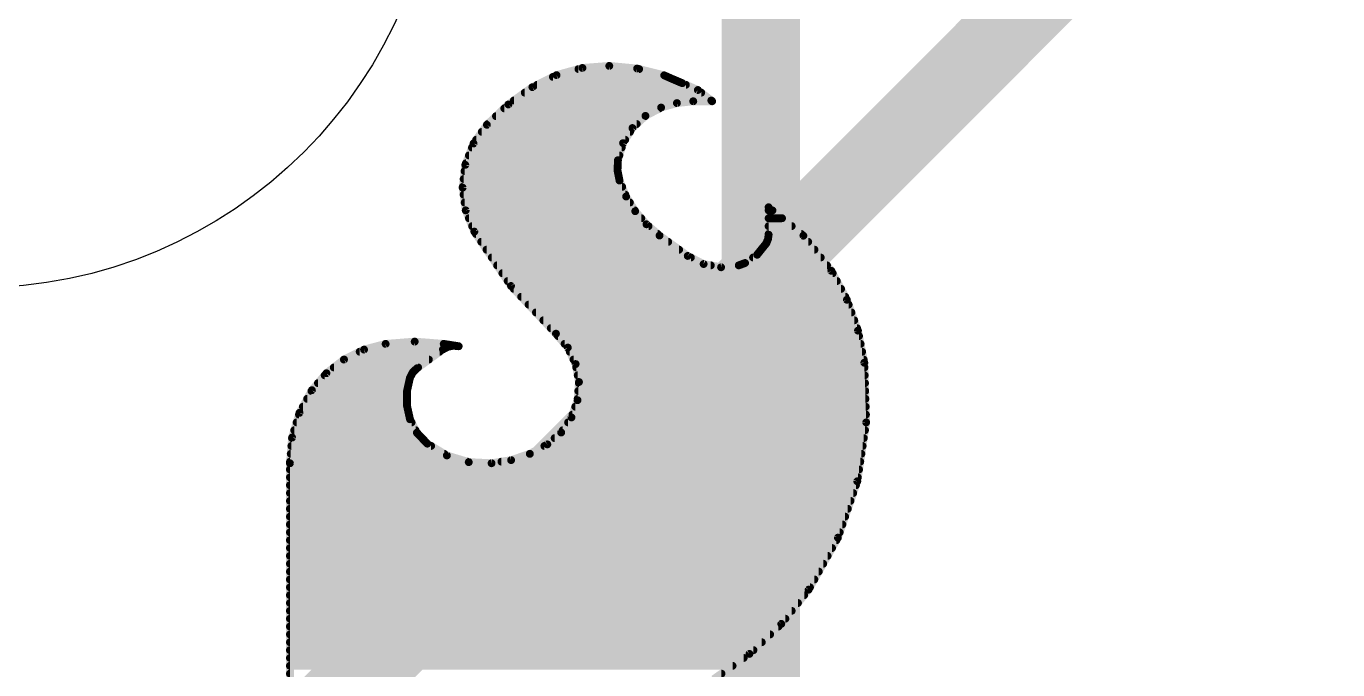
# Model space of a CAD drawing. Extents: x -24 to 84, y -14 to 41.
# Drawn here: x 20.483 to 24.728, y 27.775 to 29.857 of the extents above; entities that cross this region are included whole.
import ezdxf

# ---------------------------------------------------------------- set-up
doc = ezdxf.new("R2010")
doc.units = 0
for name, color, linetype in [('1', 12, 'CONTINUOUS'), ('16', 132, 'CONTINUOUS'), ('20', 53, 'CONTINUOUS'), ('21', 41, 'CONTINUOUS'), ('22', 40, 'CONTINUOUS')]:
    doc.layers.add(name, color=color, linetype=linetype)

msp = doc.modelspace()

# ---------------------------------------------------------------- linework, layer by layer
at = {"layer": '1', "const_width": 0.254}
msp.add_lwpolyline([(22.86, 27.178), (22.86, 31.535)], dxfattribs=at)
at = {"layer": '16', "const_width": 0.254}
msp.add_lwpolyline([(17.82, 24.01), (25.56, 31.75)], dxfattribs=at)
at = {"layer": '20'}
msp.add_circle((20.32, 30.51), 1.5, dxfattribs=at)
at = {"layer": '21', "const_width": 0.0254}
for points in [[(22.2829, 29.7216), (22.1989, 29.6984)], [(22.27, 29.718), (22.4664, 29.718)], [(22.3698, 29.7282), (22.2829, 29.7216)], [(22.4598, 29.7197), (22.3698, 29.7282)], [(22.5476, 29.6977), (22.4598, 29.7197)], [(22.1989, 29.6984), (22.1209, 29.6596)], [(22.1362, 29.6672), (22.6177, 29.6672)], [(22.1872, 29.6926), (22.5591, 29.6926)], [(22.5705, 29.6875), (22.5476, 29.6977)], [(22.6061, 29.6723), (22.5705, 29.6875)], [(22.6565, 29.6502), (22.6061, 29.6723)], [(22.1209, 29.6596), (22.0432, 29.6036)], [(22.0962, 29.6418), (22.6674, 29.6418)], [(22.7, 29.6164), (22.6565, 29.6502)], [(22.0432, 29.6036), (21.9736, 29.5377)], [(22.0299, 29.591), (22.5328, 29.591)], [(22.061, 29.6164), (22.7, 29.6164)], [(22.4867, 29.5665), (22.5375, 29.5935)], [(22.5375, 29.5935), (22.5887, 29.608)], [(22.5887, 29.608), (22.6416, 29.6139)], [(22.6416, 29.6139), (22.7026, 29.6139)], [(22.7025, 29.6139), (22.7, 29.6164)], [(22.7026, 29.6139), (22.7025, 29.6139)], [(21.9736, 29.5377), (21.9305, 29.4773)], [(21.9762, 29.5402), (22.4586, 29.5402)], [(22.0031, 29.5656), (22.4857, 29.5656)], [(22.4447, 29.5273), (22.4867, 29.5665)], [(21.9572, 29.5148), (22.437, 29.5148)], [(22.4144, 29.4784), (22.4447, 29.5273)], [(21.9305, 29.4773), (21.9037, 29.4081)], [(21.9253, 29.464), (22.41, 29.464)], [(21.9391, 29.4894), (22.4212, 29.4894)], [(22.3978, 29.4234), (22.4144, 29.4784)], [(21.9037, 29.4081), (21.8951, 29.3344)], [(21.9057, 29.4132), (22.3974, 29.4132)], [(21.9155, 29.4386), (22.4024, 29.4386)], [(22.3964, 29.39), (22.3978, 29.4234)], [(21.9013, 29.3878), (22.3968, 29.3878)], [(22.4029, 29.3573), (22.3964, 29.39)], [(21.8951, 29.3344), (21.905, 29.2609)], [(21.8954, 29.337), (22.4114, 29.337)], [(21.8984, 29.3624), (22.4019, 29.3624)], [(22.4244, 29.3058), (22.4029, 29.3573)], [(21.8982, 29.3116), (22.422, 29.3116)], [(21.9016, 29.2862), (22.4365, 29.2862)], [(22.4537, 29.2583), (22.4244, 29.3058)], [(21.905, 29.2609), (21.933, 29.1922)], [(21.9051, 29.2608), (22.4522, 29.2608)], [(22.49, 29.2159), (22.4537, 29.2583)], [(22.9981, 29.1789), (22.8855, 29.271)], [(22.8855, 29.271), (22.8855, 29.1821)], [(22.8855, 29.2608), (22.898, 29.2608)], [(21.9154, 29.2354), (22.4733, 29.2354)], [(21.9258, 29.21), (22.4969, 29.21)], [(22.5324, 29.1795), (22.49, 29.2159)], [(22.8855, 29.2354), (22.929, 29.2354)], [(22.8855, 29.21), (22.9601, 29.21)], [(21.933, 29.1922), (22.0516, 29.0164)], [(21.9381, 29.1846), (22.5265, 29.1846)], [(21.9553, 29.1592), (22.5605, 29.1592)], [(22.6238, 29.1135), (22.5324, 29.1795)], [(22.8778, 29.1541), (22.8482, 29.1174)], [(22.8835, 29.1676), (22.8778, 29.1541)], [(22.88, 29.1592), (23.0138, 29.1592)], [(22.8855, 29.1821), (22.8835, 29.1676)], [(22.8855, 29.1846), (22.9911, 29.1846)], [(23.0887, 29.0652), (22.9981, 29.1789)], [(21.9724, 29.1338), (22.5957, 29.1338)], [(22.6751, 29.0873), (22.6238, 29.1135)], [(22.8482, 29.1174), (22.8093, 29.0906)], [(22.8614, 29.1338), (23.034, 29.1338)], [(21.9895, 29.1084), (22.6338, 29.1084)], [(22.0067, 29.083), (22.6984, 29.083)], [(22.7317, 29.0769), (22.6751, 29.0873)], [(22.7889, 29.083), (22.7317, 29.0769)], [(22.8093, 29.0906), (22.7889, 29.083)], [(22.7889, 29.083), (23.0745, 29.083)], [(22.8351, 29.1084), (23.0543, 29.1084)], [(22.0238, 29.0576), (23.0928, 29.0576)], [(22.0409, 29.0322), (23.1064, 29.0322)], [(23.1388, 28.9718), (23.0887, 29.0652)], [(22.0516, 29.0164), (22.1971, 28.862)], [(22.0606, 29.0068), (23.1201, 29.0068)], [(22.0846, 28.9814), (23.1337, 28.9814)], [(22.1085, 28.956), (23.1445, 28.956)], [(23.1746, 28.872), (23.1388, 28.9718)], [(22.1324, 28.9306), (23.1536, 28.9306)], [(22.1564, 28.9052), (23.1627, 28.9052)], [(22.1803, 28.8798), (23.1718, 28.8798)], [(22.1971, 28.862), (22.2354, 28.8171)], [(23.1953, 28.768), (23.1746, 28.872)], [(21.6459, 28.829), (21.576, 28.8106)], [(21.7399, 28.8364), (21.6459, 28.829)], [(21.6459, 28.829), (21.8339, 28.829)], [(21.8339, 28.829), (21.7399, 28.8364)], [(21.8314, 28.8112), (21.8471, 28.8196)], [(21.8822, 28.8214), (21.8339, 28.829)], [(21.8471, 28.8196), (21.8645, 28.8231)], [(21.8645, 28.8231), (21.8822, 28.8214)], [(22.2036, 28.8544), (23.1781, 28.8544)], [(22.2252, 28.829), (23.1832, 28.829)], [(22.2354, 28.8171), (22.2609, 28.7638)], [(21.5112, 28.7785), (21.4542, 28.7341)], [(21.5108, 28.7782), (21.7859, 28.7782)], [(21.576, 28.8106), (21.5112, 28.7785)], [(21.5619, 28.8036), (21.8209, 28.8036)], [(21.7475, 28.7503), (21.8314, 28.8112)], [(22.2418, 28.8036), (23.1882, 28.8036)], [(22.254, 28.7782), (23.1933, 28.7782)], [(21.4542, 28.7341), (21.4072, 28.6791)], [(21.4782, 28.7528), (21.7509, 28.7528)], [(21.7247, 28.7198), (21.7337, 28.7369)], [(21.7337, 28.7369), (21.7475, 28.7503)], [(22.2609, 28.7638), (22.2716, 28.7057)], [(22.2629, 28.7528), (23.1958, 28.7528)], [(23.2013, 28.5752), (23.1953, 28.768)], [(21.4268, 28.702), (21.7207, 28.702)], [(21.4485, 28.7274), (21.7287, 28.7274)], [(21.7148, 28.6753), (21.7247, 28.7198)], [(22.2716, 28.7057), (22.267, 28.6468)], [(22.2676, 28.7274), (23.1966, 28.7274)], [(22.2714, 28.702), (23.1974, 28.702)], [(21.4072, 28.6791), (21.3671, 28.6059)], [(21.3919, 28.6512), (21.7148, 28.6512)], [(21.4058, 28.6766), (21.7151, 28.6766)], [(21.7148, 28.6297), (21.7148, 28.6753)], [(22.267, 28.6468), (22.2474, 28.5911)], [(22.2674, 28.6512), (23.199, 28.6512)], [(22.2694, 28.6766), (23.1982, 28.6766)], [(21.3671, 28.6059), (21.3431, 28.526)], [(21.3654, 28.6004), (21.7213, 28.6004)], [(21.378, 28.6258), (21.7156, 28.6258)], [(21.7247, 28.5852), (21.7148, 28.6297)], [(22.2507, 28.6004), (23.2005, 28.6004)], [(22.2596, 28.6258), (23.1998, 28.6258)], [(21.3578, 28.575), (21.7299, 28.575)], [(21.7469, 28.5418), (21.7247, 28.5852)], [(22.2474, 28.5911), (22.214, 28.5424)], [(22.2364, 28.575), (23.2013, 28.575)], [(23.1725, 28.3845), (23.2013, 28.5752)], [(21.3431, 28.526), (21.3361, 28.4429)], [(21.3429, 28.5242), (21.7637, 28.5242)], [(21.3501, 28.5496), (21.7429, 28.5496)], [(21.7806, 28.5064), (21.7469, 28.5418)], [(22.214, 28.5424), (22.1692, 28.5039)], [(22.1929, 28.5242), (23.1936, 28.5242)], [(22.219, 28.5496), (23.1975, 28.5496)], [(21.3387, 28.4734), (21.8354, 28.4734)], [(21.3408, 28.4988), (21.7932, 28.4988)], [(21.844, 28.4682), (21.7806, 28.5064)], [(22.1128, 28.4735), (22.0521, 28.453)], [(22.1125, 28.4734), (23.1859, 28.4734)], [(22.1692, 28.5039), (22.1128, 28.4735)], [(22.1597, 28.4988), (23.1898, 28.4988)], [(21.3361, 28.4429), (21.3361, 26.9265)], [(21.3365, 28.448), (21.9102, 28.448)], [(21.9148, 28.4466), (21.844, 28.4682)], [(21.9888, 28.4429), (21.9148, 28.4466)], [(22.0521, 28.453), (21.9888, 28.4429)], [(22.0208, 28.448), (23.1821, 28.448)], [(21.3361, 28.4226), (23.1782, 28.4226)], [(21.3361, 28.3972), (23.1744, 28.3972)], [(21.3361, 28.3718), (23.1681, 28.3718)], [(21.3361, 28.3464), (23.1594, 28.3464)], [(23.1097, 28.2021), (23.1725, 28.3845)], [(21.3361, 28.321), (23.1506, 28.321)], [(21.3361, 28.2956), (23.1419, 28.2956)], [(21.3361, 28.2702), (23.1331, 28.2702)], [(21.3361, 28.2448), (23.1244, 28.2448)], [(21.3361, 28.2194), (23.1156, 28.2194)], [(21.3361, 28.194), (23.1051, 28.194)], [(23.015, 28.034), (23.1097, 28.2021)], [(21.3361, 28.1686), (23.0908, 28.1686)], [(21.3361, 28.1432), (23.0765, 28.1432)], [(21.3361, 28.1178), (23.0622, 28.1178)], [(21.3361, 28.0924), (23.0479, 28.0924)], [(21.3361, 28.067), (23.0336, 28.067)], [(21.3361, 28.0416), (23.0193, 28.0416)], [(21.3361, 28.0162), (23.0008, 28.0162)], [(22.9266, 27.9233), (23.015, 28.034)], [(21.3361, 27.9908), (22.9805, 27.9908)], [(21.3361, 27.9654), (22.9602, 27.9654)], [(21.3361, 27.94), (22.9399, 27.94)], [(22.8234, 27.8261), (22.9266, 27.9233)], [(21.3361, 27.9146), (22.9173, 27.9146)], [(21.3361, 27.8892), (22.8904, 27.8892)], [(21.3361, 27.8638), (22.8634, 27.8638)], [(21.3361, 27.8384), (22.8365, 27.8384)], [(21.3361, 27.813), (22.8049, 27.813)], [(22.7077, 27.7444), (22.8234, 27.8261)], [(21.3361, 27.7876), (22.7689, 27.7876)]]:
    msp.add_lwpolyline(points, dxfattribs=at)
at = {"layer": '21', "const_width": 0.0127}
for points in [[(22.27, 29.7244, 1), (22.27, 29.7116)], [(22.2824, 29.7279, 1), (22.2834, 29.7152)], [(22.2846, 29.7155, 1), (22.2812, 29.7277)], [(22.3704, 29.7345, 1), (22.3692, 29.7219)], [(22.3703, 29.7219, 1), (22.3693, 29.7345)], [(22.4614, 29.7258, 1), (22.4583, 29.7135)], [(22.4592, 29.7133, 1), (22.4605, 29.726)], [(22.4664, 29.7116, 1), (22.4664, 29.7244)], [(22.1362, 29.6736, 1), (22.1362, 29.6608)], [(22.1872, 29.699, 1), (22.1872, 29.6863)], [(22.1972, 29.7045, 1), (22.2006, 29.6923)], [(22.2017, 29.6927, 1), (22.1961, 29.7041)], [(22.5502, 29.7035, 1), (22.545, 29.6919)], [(22.5461, 29.6915, 1), (22.5491, 29.7039)], [(22.5591, 29.6863, 1), (22.5591, 29.699)], [(22.573, 29.6933, 1), (22.568, 29.6817)], [(22.5679, 29.6817, 1), (22.5731, 29.6933)], [(22.6086, 29.6781, 1), (22.6036, 29.6665)], [(22.6036, 29.6665, 1), (22.6086, 29.6781)], [(22.6177, 29.6608, 1), (22.6177, 29.6736)], [(22.0962, 29.6482, 1), (22.0962, 29.6354)], [(22.1181, 29.6653, 1), (22.1237, 29.6539)], [(22.1246, 29.6544, 1), (22.1172, 29.6648)], [(22.6604, 29.6552, 1), (22.6526, 29.6452)], [(22.654, 29.6444, 1), (22.6591, 29.656)], [(22.6674, 29.6354, 1), (22.6674, 29.6482)], [(22.0299, 29.5974, 1), (22.0299, 29.5846)], [(22.0395, 29.6087, 1), (22.0469, 29.5984)], [(22.0476, 29.5989, 1), (22.0388, 29.6082)], [(22.061, 29.6228, 1), (22.061, 29.6101)], [(22.5358, 29.5996, 1), (22.5392, 29.5874)], [(22.5328, 29.5846, 1), (22.5328, 29.5974)], [(22.5405, 29.5879, 1), (22.5345, 29.5991)], [(22.588, 29.6143, 1), (22.5894, 29.6017)], [(22.5904, 29.6019, 1), (22.587, 29.6141)], [(22.6416, 29.6203, 1), (22.6416, 29.6075)], [(22.6423, 29.6076, 1), (22.6409, 29.6202)], [(22.7045, 29.6209, 1), (22.6955, 29.6119)], [(22.6961, 29.6114, 1), (22.7039, 29.6214)], [(22.7025, 29.6203, 1), (22.7025, 29.6075)], [(22.698, 29.6094, 1), (22.707, 29.6184)], [(22.7, 29.6101, 1), (22.7, 29.6228)], [(22.7026, 29.6075, 1), (22.7026, 29.6203)], [(22.7026, 29.6075, 1), (22.7026, 29.6203)], [(21.9692, 29.5423, 1), (21.978, 29.5331)], [(21.9788, 29.534, 1), (21.9684, 29.5414)], [(21.9762, 29.5466, 1), (21.9762, 29.5339)], [(22.0031, 29.572, 1), (22.0031, 29.5592)], [(22.4586, 29.5339, 1), (22.4586, 29.5466)], [(22.4838, 29.5721, 1), (22.4897, 29.5609)], [(22.4911, 29.5619, 1), (22.4824, 29.5712)], [(22.4857, 29.5592, 1), (22.4857, 29.572)], [(21.9572, 29.5212, 1), (21.9572, 29.5084)], [(22.437, 29.5084, 1), (22.437, 29.5212)], [(22.4404, 29.5319, 1), (22.4491, 29.5226)], [(22.4501, 29.5239, 1), (22.4393, 29.5306)], [(21.9253, 29.4704, 1), (21.9253, 29.4577)], [(21.9253, 29.481, 1), (21.9356, 29.4736)], [(21.9364, 29.475, 1), (21.9245, 29.4796)], [(21.9391, 29.4958, 1), (21.9391, 29.483)], [(22.409, 29.4818, 1), (22.4198, 29.4751)], [(22.4205, 29.4766, 1), (22.4083, 29.4803)], [(22.41, 29.4577, 1), (22.41, 29.4704)], [(22.4212, 29.483, 1), (22.4212, 29.4958)], [(21.91, 29.4074, 1), (21.8974, 29.4089)], [(21.9057, 29.4196, 1), (21.9057, 29.4068)], [(21.9155, 29.445, 1), (21.9155, 29.4322)], [(22.4041, 29.4231, 1), (22.3915, 29.4237)], [(22.3917, 29.4252, 1), (22.4039, 29.4216)], [(22.3974, 29.4068, 1), (22.3974, 29.4196)], [(22.4024, 29.4322, 1), (22.4024, 29.445)], [(21.9013, 29.3942, 1), (21.9013, 29.3815)], [(21.8978, 29.4104, 1), (21.9097, 29.4058)], [(22.39, 29.3903, 1), (22.4027, 29.3898)], [(22.4026, 29.3913, 1), (22.3902, 29.3888)], [(22.3968, 29.3815, 1), (22.3968, 29.3942)], [(21.9014, 29.3353, 1), (21.8888, 29.3336)], [(21.8888, 29.3352, 1), (21.9014, 29.3337)], [(21.8954, 29.3434, 1), (21.8954, 29.3306)], [(21.8984, 29.3688, 1), (21.8984, 29.356)], [(22.4088, 29.3597, 1), (22.397, 29.3549)], [(22.3967, 29.3561, 1), (22.4091, 29.3585)], [(22.4019, 29.356, 1), (22.4019, 29.3688)], [(22.4114, 29.3306, 1), (22.4114, 29.3434)], [(21.8982, 29.318, 1), (21.8982, 29.3053)], [(21.9016, 29.2926, 1), (21.9016, 29.2798)], [(22.4298, 29.3091, 1), (22.419, 29.3025)], [(22.4185, 29.3033, 1), (22.4302, 29.3082)], [(22.422, 29.3053, 1), (22.422, 29.318)], [(22.4365, 29.2798, 1), (22.4365, 29.2926)], [(21.9109, 29.2633, 1), (21.8992, 29.2585)], [(21.9051, 29.2672, 1), (21.9051, 29.2544)], [(21.8987, 29.2601, 1), (21.9113, 29.2618)], [(22.4585, 29.2624, 1), (22.4489, 29.2542)], [(22.4483, 29.255, 1), (22.4591, 29.2616)], [(22.4522, 29.2544, 1), (22.4522, 29.2672)], [(22.8919, 29.271, 1), (22.8791, 29.271)], [(22.8855, 29.2672, 1), (22.8855, 29.2544)], [(22.8895, 29.2759, 1), (22.8815, 29.2661)], [(22.898, 29.2544, 1), (22.898, 29.2672)], [(21.9154, 29.2418, 1), (21.9154, 29.2291)], [(21.9258, 29.2164, 1), (21.9258, 29.2036)], [(22.4733, 29.2291, 1), (22.4733, 29.2418)], [(22.4942, 29.2207, 1), (22.4859, 29.2111)], [(22.4852, 29.2118, 1), (22.4949, 29.22)], [(22.4969, 29.2036, 1), (22.4969, 29.2164)], [(22.8855, 29.2164, 1), (22.8855, 29.2036)], [(22.8855, 29.2418, 1), (22.8855, 29.2291)], [(22.929, 29.2291, 1), (22.929, 29.2418)], [(22.9601, 29.2036, 1), (22.9601, 29.2164)], [(21.9383, 29.1958, 1), (21.9277, 29.1886)], [(21.9271, 29.1898, 1), (21.9389, 29.1946)], [(21.9381, 29.191, 1), (21.9381, 29.1782)], [(21.9553, 29.1656, 1), (21.9553, 29.1529)], [(22.5361, 29.1846, 1), (22.5287, 29.1744)], [(22.5265, 29.1782, 1), (22.5265, 29.191)], [(22.5283, 29.1747, 1), (22.5365, 29.1843)], [(22.5605, 29.1529, 1), (22.5605, 29.1656)], [(22.8827, 29.1501, 1), (22.8729, 29.1581)], [(22.88, 29.1656, 1), (22.88, 29.1529)], [(22.8772, 29.1684, 1), (22.8898, 29.1667)], [(22.8894, 29.1651, 1), (22.8777, 29.1701)], [(22.8855, 29.191, 1), (22.8855, 29.1782)], [(22.8791, 29.1821, 1), (22.8919, 29.1821)], [(22.8918, 29.1812, 1), (22.8792, 29.183)], [(22.9911, 29.1782, 1), (22.9911, 29.191)], [(23.003, 29.1829, 1), (22.9931, 29.175)], [(22.994, 29.174, 1), (23.0021, 29.1838)], [(23.0138, 29.1529, 1), (23.0138, 29.1656)], [(21.9724, 29.1402, 1), (21.9724, 29.1274)], [(22.5957, 29.1274, 1), (22.5957, 29.1402)], [(22.6267, 29.1192, 1), (22.6209, 29.1078)], [(22.6201, 29.1084, 1), (22.6275, 29.1186)], [(22.8432, 29.1214, 1), (22.8531, 29.1134)], [(22.8518, 29.1121, 1), (22.8446, 29.1226)], [(22.8614, 29.1402, 1), (22.8614, 29.1274)], [(22.872, 29.1566, 1), (22.8836, 29.1516)], [(23.034, 29.1274, 1), (23.034, 29.1402)], [(21.9895, 29.1148, 1), (21.9895, 29.1021)], [(22.0067, 29.0894, 1), (22.0067, 29.0767)], [(22.6338, 29.1021, 1), (22.6338, 29.1148)], [(22.6762, 29.0936, 1), (22.6739, 29.0811)], [(22.6722, 29.0817, 1), (22.678, 29.093)], [(22.6984, 29.0767, 1), (22.6984, 29.0894)], [(22.731, 29.0832, 1), (22.7323, 29.0705)], [(22.7305, 29.0706, 1), (22.7328, 29.0831)], [(22.7889, 29.0894, 1), (22.7889, 29.0767)], [(22.7867, 29.089, 1), (22.7911, 29.077)], [(22.7896, 29.0767, 1), (22.7882, 29.0893)], [(22.8057, 29.0958, 1), (22.8129, 29.0854)], [(22.8115, 29.0846, 1), (22.8071, 29.0966)], [(22.8351, 29.1148, 1), (22.8351, 29.1021)], [(23.0543, 29.1021, 1), (23.0543, 29.1148)], [(23.0745, 29.0767, 1), (23.0745, 29.0894)], [(22.0238, 29.064, 1), (22.0238, 29.0512)], [(22.0409, 29.0386, 1), (22.0409, 29.0259)], [(23.0943, 29.0682, 1), (23.0831, 29.0622)], [(23.0837, 29.0612, 1), (23.0937, 29.0692)], [(23.0928, 29.0512, 1), (23.0928, 29.064)], [(23.1064, 29.0259, 1), (23.1064, 29.0386)], [(22.0562, 29.0207, 1), (22.047, 29.012)], [(22.0464, 29.0128, 1), (22.0569, 29.0199)], [(22.0606, 29.0132, 1), (22.0606, 29.0005)], [(23.1201, 29.0005, 1), (23.1201, 29.0132)], [(22.0846, 28.9878, 1), (22.0846, 28.975)], [(22.1085, 28.9624, 1), (22.1085, 28.9497)], [(23.1448, 28.9739, 1), (23.1329, 28.9696)], [(23.1332, 28.9688, 1), (23.1444, 28.9748)], [(23.1337, 28.975, 1), (23.1337, 28.9878)], [(23.1445, 28.9497, 1), (23.1445, 28.9624)], [(22.1324, 28.937, 1), (22.1324, 28.9243)], [(22.1564, 28.9116, 1), (22.1564, 28.8988)], [(23.1536, 28.9243, 1), (23.1536, 28.937)], [(23.1627, 28.8988, 1), (23.1627, 28.9116)], [(22.1803, 28.8862, 1), (22.1803, 28.8735)], [(22.2019, 28.8661, 1), (22.1923, 28.8579)], [(22.1925, 28.8576, 1), (22.2017, 28.8664)], [(23.1809, 28.8732, 1), (23.1684, 28.8707)], [(23.1687, 28.8698, 1), (23.1806, 28.8741)], [(23.1718, 28.8735, 1), (23.1718, 28.8862)], [(21.6459, 28.8354, 1), (21.6459, 28.8226)], [(21.6454, 28.8353, 1), (21.6464, 28.8227)], [(21.6475, 28.8229, 1), (21.6443, 28.8351)], [(21.7404, 28.8427, 1), (21.7394, 28.83)], [(21.7404, 28.83, 1), (21.7394, 28.8427)], [(21.8349, 28.8353, 1), (21.8329, 28.8227)], [(21.8334, 28.8227, 1), (21.8344, 28.8353)], [(21.8339, 28.8226, 1), (21.8339, 28.8354)], [(21.8458, 28.8258, 1), (21.8483, 28.8134)], [(21.8501, 28.814, 1), (21.8441, 28.8252)], [(21.8651, 28.8294, 1), (21.8639, 28.8168)], [(21.8658, 28.8169, 1), (21.8632, 28.8293)], [(21.8812, 28.8151, 1), (21.8832, 28.8277)], [(21.8816, 28.8151, 1), (21.8828, 28.8277)], [(22.2036, 28.8608, 1), (22.2036, 28.8481)], [(22.2252, 28.8354, 1), (22.2252, 28.8226)], [(22.2412, 28.8198, 1), (22.2297, 28.8143)], [(22.2306, 28.8129, 1), (22.2403, 28.8212)], [(23.1781, 28.8481, 1), (23.1781, 28.8608)], [(23.1832, 28.8226, 1), (23.1832, 28.8354)], [(21.5108, 28.7846, 1), (21.5108, 28.7719)], [(21.5084, 28.7842, 1), (21.514, 28.7728)], [(21.5151, 28.7735, 1), (21.5073, 28.7835)], [(21.5619, 28.81, 1), (21.5619, 28.7973)], [(21.5744, 28.8167, 1), (21.5776, 28.8044)], [(21.5788, 28.8049, 1), (21.5732, 28.8163)], [(21.7859, 28.7719, 1), (21.7859, 28.7846)], [(21.8209, 28.7973, 1), (21.8209, 28.81)], [(21.8284, 28.8168, 1), (21.8344, 28.8056)], [(21.8351, 28.8061, 1), (21.8277, 28.8163)], [(22.2418, 28.81, 1), (22.2418, 28.7973)], [(22.254, 28.7846, 1), (22.254, 28.7719)], [(23.1882, 28.7973, 1), (23.1882, 28.81)], [(23.1933, 28.7719, 1), (23.1933, 28.7846)], [(21.4485, 28.7338, 1), (21.4485, 28.7211)], [(21.4503, 28.7391, 1), (21.4581, 28.7291)], [(21.459, 28.73, 1), (21.4493, 28.7382)], [(21.4782, 28.7592, 1), (21.4782, 28.7464)], [(21.7293, 28.7414, 1), (21.7381, 28.7323)], [(21.7393, 28.7339, 1), (21.7281, 28.7398)], [(21.7287, 28.7211, 1), (21.7287, 28.7338)], [(21.7438, 28.7554, 1), (21.7512, 28.7452)], [(21.7519, 28.7458, 1), (21.7431, 28.7548)], [(21.7509, 28.7464, 1), (21.7509, 28.7592)], [(22.2671, 28.7649, 1), (22.2546, 28.7626)], [(22.2551, 28.761, 1), (22.2666, 28.7665)], [(22.2629, 28.7592, 1), (22.2629, 28.7464)], [(22.2676, 28.7338, 1), (22.2676, 28.7211)], [(23.2016, 28.7682, 1), (23.189, 28.7678)], [(23.1891, 28.7668, 1), (23.2015, 28.7692)], [(23.1958, 28.7464, 1), (23.1958, 28.7592)], [(23.1966, 28.7211, 1), (23.1966, 28.7338)], [(21.4268, 28.7084, 1), (21.4268, 28.6957)], [(21.7191, 28.7228, 1), (21.7303, 28.7168)], [(21.7309, 28.7184, 1), (21.7185, 28.7212)], [(21.7207, 28.6957, 1), (21.7207, 28.7084)], [(22.2714, 28.7084, 1), (22.2714, 28.6957)], [(22.278, 28.7052, 1), (22.2653, 28.7062)], [(22.2654, 28.7045, 1), (22.2779, 28.7068)], [(23.1974, 28.6957, 1), (23.1974, 28.7084)], [(21.3919, 28.6576, 1), (21.3919, 28.6449)], [(21.4058, 28.683, 1), (21.4058, 28.6702)], [(21.4024, 28.6832, 1), (21.412, 28.675)], [(21.4128, 28.676, 1), (21.4016, 28.6822)], [(21.7211, 28.6753, 1), (21.7084, 28.6753)], [(21.7086, 28.6767, 1), (21.721, 28.6739)], [(21.7148, 28.6449, 1), (21.7148, 28.6576)], [(21.7151, 28.6702, 1), (21.7151, 28.683)], [(22.2674, 28.6576, 1), (22.2674, 28.6449)], [(22.273, 28.6447, 1), (22.2611, 28.6489)], [(22.2694, 28.683, 1), (22.2694, 28.6702)], [(23.1982, 28.6702, 1), (23.1982, 28.683)], [(23.199, 28.6449, 1), (23.199, 28.6576)], [(21.3654, 28.6068, 1), (21.3654, 28.594)], [(21.3615, 28.609, 1), (21.3727, 28.6029)], [(21.3732, 28.6041, 1), (21.361, 28.6078)], [(21.378, 28.6322, 1), (21.378, 28.6195)], [(21.721, 28.6311, 1), (21.7086, 28.6283)], [(21.7084, 28.6297, 1), (21.7211, 28.6297)], [(21.7156, 28.6195, 1), (21.7156, 28.6322)], [(21.7213, 28.594, 1), (21.7213, 28.6068)], [(22.2507, 28.6068, 1), (22.2507, 28.594)], [(22.2596, 28.6322, 1), (22.2596, 28.6195)], [(22.2607, 28.6473, 1), (22.2734, 28.6463)], [(23.1998, 28.6195, 1), (23.1998, 28.6322)], [(23.2005, 28.594, 1), (23.2005, 28.6068)], [(21.3578, 28.5814, 1), (21.3578, 28.5687)], [(21.7304, 28.5881, 1), (21.719, 28.5823)], [(21.7185, 28.5838, 1), (21.7309, 28.5866)], [(21.7299, 28.5687, 1), (21.7299, 28.5814)], [(22.2364, 28.5814, 1), (22.2364, 28.5687)], [(22.2414, 28.5932, 1), (22.2534, 28.589)], [(22.2526, 28.5875, 1), (22.2422, 28.5947)], [(23.195, 28.575, 1), (23.2077, 28.5754)], [(23.2076, 28.5742, 1), (23.1951, 28.5761)], [(23.2013, 28.5687, 1), (23.2013, 28.5814)], [(21.3429, 28.5306, 1), (21.3429, 28.5178)], [(21.3494, 28.5255, 1), (21.3367, 28.5266)], [(21.337, 28.5279, 1), (21.3491, 28.5242)], [(21.3501, 28.556, 1), (21.3501, 28.5433)], [(21.7515, 28.5461, 1), (21.7423, 28.5374)], [(21.7413, 28.5389, 1), (21.7526, 28.5446)], [(21.7429, 28.5433, 1), (21.7429, 28.556)], [(21.7637, 28.5178, 1), (21.7637, 28.5306)], [(22.1929, 28.5306, 1), (22.1929, 28.5178)], [(22.2088, 28.5459, 1), (22.2193, 28.5388)], [(22.2182, 28.5375, 1), (22.2099, 28.5472)], [(22.219, 28.556, 1), (22.219, 28.5433)], [(23.1936, 28.5178, 1), (23.1936, 28.5306)], [(23.1975, 28.5433, 1), (23.1975, 28.556)], [(21.3387, 28.4798, 1), (21.3387, 28.4671)], [(21.3408, 28.5052, 1), (21.3408, 28.4925)], [(21.7839, 28.5118, 1), (21.7773, 28.501)], [(21.776, 28.502, 1), (21.7852, 28.5108)], [(21.7932, 28.4925, 1), (21.7932, 28.5052)], [(21.8354, 28.4671, 1), (21.8354, 28.4798)], [(22.1125, 28.4798, 1), (22.1125, 28.4671)], [(22.1098, 28.4791, 1), (22.1158, 28.4679)], [(22.1148, 28.4675, 1), (22.1108, 28.4795)], [(22.1597, 28.5052, 1), (22.1597, 28.4925)], [(22.1651, 28.5087, 1), (22.1733, 28.4991)], [(22.1722, 28.4983, 1), (22.1662, 28.5095)], [(23.1859, 28.4671, 1), (23.1859, 28.4798)], [(23.1898, 28.4925, 1), (23.1898, 28.5052)], [(21.3425, 28.4429, 1), (21.3298, 28.4429)], [(21.3298, 28.4434, 1), (21.3424, 28.4424)], [(21.3365, 28.4544, 1), (21.3365, 28.4416)], [(21.8459, 28.4743, 1), (21.8422, 28.4621)], [(21.8407, 28.4627, 1), (21.8473, 28.4736)], [(21.9152, 28.4529, 1), (21.9145, 28.4402)], [(21.9102, 28.4416, 1), (21.9102, 28.4544)], [(21.913, 28.4405, 1), (21.9167, 28.4526)], [(21.9878, 28.4492, 1), (21.9898, 28.4366)], [(21.9885, 28.4366, 1), (21.9891, 28.4492)], [(22.0208, 28.4544, 1), (22.0208, 28.4416)], [(22.0501, 28.459, 1), (22.0541, 28.447)], [(22.0531, 28.4467, 1), (22.0511, 28.4592)], [(23.1821, 28.4416, 1), (23.1821, 28.4544)], [(21.3361, 28.429, 1), (21.3361, 28.4163)], [(21.3361, 28.4036, 1), (21.3361, 28.3909)], [(23.1744, 28.3909, 1), (23.1744, 28.4036)], [(23.1782, 28.4163, 1), (23.1782, 28.429)], [(21.3361, 28.3782, 1), (21.3361, 28.3654)], [(21.3361, 28.3528, 1), (21.3361, 28.3401)], [(23.1594, 28.3401, 1), (23.1594, 28.3528)], [(23.1662, 28.3854, 1), (23.1788, 28.3835)], [(23.1785, 28.3824, 1), (23.1665, 28.3865)], [(23.1681, 28.3654, 1), (23.1681, 28.3782)], [(21.3361, 28.3274, 1), (21.3361, 28.3147)], [(23.1506, 28.3147, 1), (23.1506, 28.3274)], [(21.3361, 28.302, 1), (21.3361, 28.2892)], [(21.3361, 28.2766, 1), (21.3361, 28.2639)], [(23.1331, 28.2639, 1), (23.1331, 28.2766)], [(23.1419, 28.2892, 1), (23.1419, 28.302)], [(21.3361, 28.2258, 1), (21.3361, 28.213)], [(21.3361, 28.2512, 1), (21.3361, 28.2385)], [(23.1156, 28.213, 1), (23.1156, 28.2258)], [(23.1244, 28.2385, 1), (23.1244, 28.2512)], [(21.3361, 28.2004, 1), (21.3361, 28.1877)], [(23.1037, 28.2041, 1), (23.1157, 28.2)], [(23.1152, 28.199, 1), (23.1041, 28.2052)], [(23.1051, 28.1877, 1), (23.1051, 28.2004)], [(21.3361, 28.1496, 1), (21.3361, 28.1368)], [(21.3361, 28.175, 1), (21.3361, 28.1623)], [(23.0765, 28.1368, 1), (23.0765, 28.1496)], [(23.0908, 28.1623, 1), (23.0908, 28.175)], [(21.3361, 28.1242, 1), (21.3361, 28.1115)], [(21.3361, 28.0988, 1), (21.3361, 28.0861)], [(23.0479, 28.0861, 1), (23.0479, 28.0988)], [(23.0622, 28.1115, 1), (23.0622, 28.1242)], [(21.3361, 28.0734, 1), (21.3361, 28.0606)], [(23.0336, 28.0606, 1), (23.0336, 28.0734)], [(21.3361, 28.048, 1), (21.3361, 28.0353)], [(21.3361, 28.0226, 1), (21.3361, 28.0099)], [(23.0008, 28.0099, 1), (23.0008, 28.0226)], [(23.0095, 28.0371, 1), (23.0205, 28.0309)], [(23.02, 28.03, 1), (23.01, 28.038)], [(23.0193, 28.0353, 1), (23.0193, 28.048)], [(21.3361, 27.9972, 1), (21.3361, 27.9844)], [(21.3361, 27.9718, 1), (21.3361, 27.9591)], [(22.9602, 27.9591, 1), (22.9602, 27.9718)], [(22.9805, 27.9844, 1), (22.9805, 27.9972)], [(21.3361, 27.9464, 1), (21.3361, 27.9337)], [(22.9216, 27.9273, 1), (22.9315, 27.9193)], [(22.9309, 27.9187, 1), (22.9222, 27.9279)], [(22.9399, 27.9337, 1), (22.9399, 27.9464)], [(21.3361, 27.921, 1), (21.3361, 27.9082)], [(21.3361, 27.8956, 1), (21.3361, 27.8829)], [(22.8904, 27.8829, 1), (22.8904, 27.8956)], [(22.9173, 27.9082, 1), (22.9173, 27.921)], [(21.3361, 27.8448, 1), (21.3361, 27.832)], [(21.3361, 27.8702, 1), (21.3361, 27.8575)], [(22.8365, 27.832, 1), (22.8365, 27.8448)], [(22.8634, 27.8575, 1), (22.8634, 27.8702)], [(21.3361, 27.8194, 1), (21.3361, 27.8067)], [(22.8049, 27.8067, 1), (22.8049, 27.8194)], [(22.8191, 27.8307, 1), (22.8278, 27.8215)], [(22.8271, 27.8209, 1), (22.8198, 27.8313)], [(21.3361, 27.7686, 1), (21.3361, 27.7558)], [(21.3361, 27.794, 1), (21.3361, 27.7813)], [(22.7329, 27.7558, 1), (22.7329, 27.7686)], [(22.7689, 27.7813, 1), (22.7689, 27.794)]]:
    msp.add_lwpolyline(points, format="xyb", dxfattribs=at)
at = {"layer": '22', "const_width": 0.1778}
msp.add_lwpolyline([(20.32, -0.99, 1), (20.32, 34.01, 1), (20.32, -0.99)], format="xyb", dxfattribs=at)

doc.saveas('drawing.dxf')
